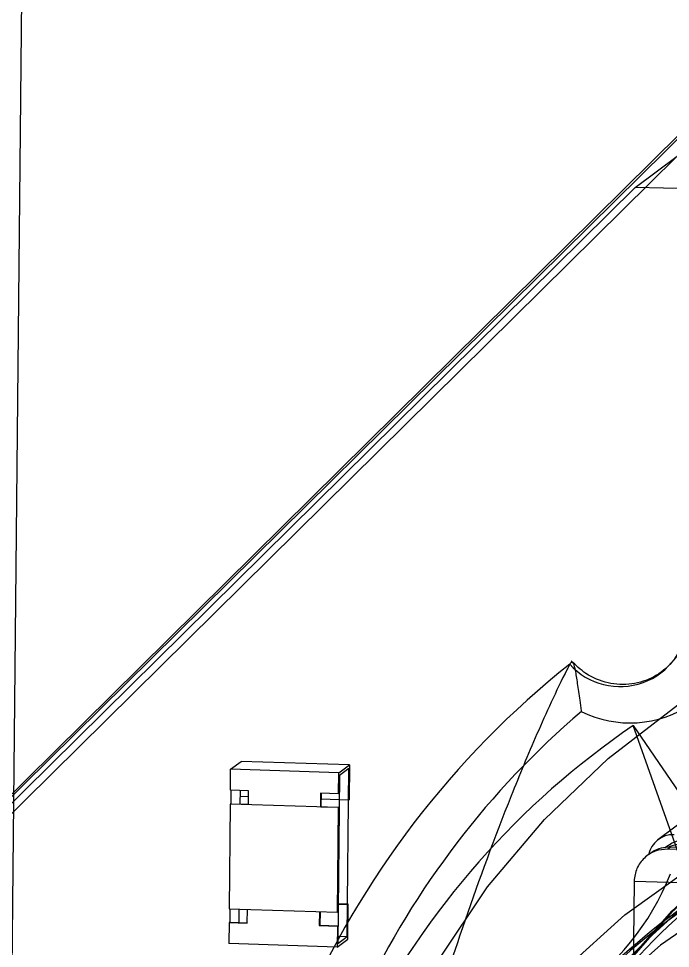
# Model space of a CAD drawing. Header units: millimetres. Extents: x -31.6 to 57.8, y -29 to 41.1.
# Drawn here: x 24.57 to 31.99, y 14.2 to 24.78 of the extents above; entities that cross this region are included whole.
import ezdxf

# ---------------------------------------------------------------- set-up
doc = ezdxf.new("R2010")
doc.units = ezdxf.units.MM

msp = doc.modelspace()

# ---------------------------------------------------------------- linework, layer by layer
at = {"color": 7, "linetype": 'Continuous', "lineweight": 25}
for p, q in [((24.662, 31.339), (24.359, 0.155)), ((32.239, 23.584), (24.068, 15.516)), ((32.102, 23.482), (23.931, 15.413)), ((24.008, 15.265), (32.064, 23.22)), ((31.583, 22.861), (32.064, 23.22)), ((31.583, 22.861), (23.527, 14.907)), ((42.996, 22.623), (31.583, 22.861)), ((32.26, 14.766), (31.563, 16.739)), ((31.563, 16.739), (32.69, 15.087)), ((26.982, 16.242), (27.103, 16.332)), ((28.334, 16.292), (27.103, 16.332)), ((26.98, 16.005), (26.982, 16.242)), ((28.214, 16.202), (26.982, 16.242)), ((28.211, 15.964), (28.214, 16.202)), ((28.214, 16.202), (28.334, 16.292)), ((28.327, 16.253), (28.219, 16.172)), ((28.309, 14.34), (28.327, 16.253)), ((28.334, 16.292), (28.33, 15.896)), ((28.219, 16.172), (28.201, 14.259)), ((27.185, 15.998), (26.98, 16.005)), ((26.986, 16.004), (26.984, 15.85)), ((27.092, 15.847), (27.093, 16.001)), ((27.184, 15.839), (27.185, 15.998)), ((32.618, 16.017), (31.844, 15.441)), ((27.184, 15.928), (27.093, 15.931)), ((28.006, 15.971), (28.004, 15.813)), ((28.211, 15.964), (28.006, 15.971)), ((28.012, 15.971), (28.01, 15.817)), ((28.324, 15.891), (28.011, 15.901)), ((28.217, 15.969), (28.211, 15.964)), ((28.33, 15.896), (28.324, 15.891)), ((26.978, 15.846), (26.967, 14.656)), ((26.984, 15.85), (26.978, 15.846)), ((28.21, 15.806), (26.978, 15.846)), ((26.984, 15.85), (27.184, 15.844)), ((28.01, 15.817), (28.004, 15.813)), ((28.01, 15.817), (28.216, 15.81)), ((28.198, 14.616), (28.21, 15.806)), ((28.216, 15.81), (28.21, 15.806)), ((31.985, 15.356), (31.956, 15.335)), ((33.088, 15.32), (31.985, 15.356)), ((31.754, 15.284), (31.719, 15.258)), ((33.06, 15.299), (31.956, 15.335)), ((31.572, 14.966), (31.47, 4.419)), ((31.572, 14.971), (44.772, 14.542)), ((32.615, 15.009), (31.927, 14.497)), ((28.318, 14.706), (28.205, 14.71)), ((28.318, 14.706), (28.312, 14.702)), ((28.315, 14.31), (28.318, 14.706)), ((26.967, 14.656), (28.198, 14.616)), ((26.973, 14.656), (26.971, 14.502)), ((27.079, 14.499), (27.08, 14.653)), ((27.17, 14.491), (27.172, 14.65)), ((27.993, 14.623), (27.991, 14.464)), ((27.999, 14.623), (27.997, 14.469)), ((28.204, 14.621), (28.198, 14.616)), ((28.312, 14.702), (28.205, 14.705)), ((26.965, 14.498), (26.963, 14.26)), ((26.971, 14.502), (26.965, 14.498)), ((26.965, 14.498), (27.17, 14.491)), ((26.971, 14.502), (27.171, 14.496)), ((27.997, 14.469), (27.991, 14.464)), ((27.991, 14.464), (28.197, 14.458)), ((27.997, 14.469), (28.203, 14.462)), ((28.197, 14.458), (28.194, 14.22)), ((28.203, 14.462), (28.197, 14.458)), ((28.194, 14.22), (28.315, 14.31)), ((28.201, 14.343), (28.309, 14.34)), ((28.201, 14.259), (28.309, 14.34)), ((28.194, 14.22), (26.963, 14.26))]:
    msp.add_line(p, q, dxfattribs=at)
at = {"color": 7, "linetype": 'Continuous', "lineweight": 25, "flags": 128}
for points in [[(29.347, 14.072), (29.906, 14.906), (30.552, 15.673), (31.276, 16.366), (32.071, 16.975), (32.928, 17.494), (33.837, 17.917), (34.788, 18.24), (35.769, 18.458), (36.771, 18.569), (37.781, 18.572), (38.788, 18.467), (39.78, 18.256), (40.747, 17.939), (41.677, 17.522), (42.561, 17.008), (43.387, 16.405), (44.147, 15.717), (44.831, 14.954), (45.433, 14.123), (45.945, 13.235), (46.362, 12.3), (46.678, 11.327), (46.891, 10.328)], [(31.404, 13.945), (32.004, 14.632), (32.682, 15.242), (33.429, 15.764), (34.234, 16.192), (35.086, 16.521), (35.972, 16.745), (36.881, 16.861), (37.8, 16.868), (38.716, 16.765), (39.615, 16.554), (40.486, 16.238), (41.316, 15.821), (42.093, 15.31), (42.807, 14.711), (43.447, 14.033)], [(31.439, 13.971), (32.039, 14.658), (32.717, 15.267), (33.463, 15.79), (34.268, 16.218), (35.12, 16.547), (36.007, 16.77), (36.916, 16.886), (37.834, 16.893), (38.75, 16.79), (39.649, 16.579), (40.52, 16.264), (41.35, 15.847), (42.127, 15.336), (42.841, 14.736), (43.482, 14.058)], [(43.384, 13.984), (42.745, 14.661), (42.032, 15.259), (41.257, 15.769), (40.428, 16.185), (39.559, 16.5), (38.662, 16.711), (37.748, 16.814), (36.831, 16.807), (35.924, 16.691), (35.039, 16.468), (34.189, 16.14), (33.386, 15.712), (32.64, 15.191), (31.964, 14.583), (31.365, 13.897)], [(30.787, 13.971), (31.466, 14.588), (32.214, 15.12), (33.02, 15.56), (33.873, 15.901), (34.763, 16.14), (35.676, 16.272), (36.6, 16.296), (37.524, 16.212), (38.434, 16.02), (39.318, 15.724), (40.164, 15.328), (40.961, 14.836), (41.698, 14.256), (42.365, 13.595)], [(41.052, 14.128), (40.307, 14.651), (39.507, 15.082), (38.663, 15.413), (37.788, 15.64), (36.895, 15.76), (35.996, 15.771), (35.105, 15.673), (34.235, 15.467), (33.398, 15.156), (32.606, 14.746), (31.872, 14.241), (31.205, 13.649)]]:
    msp.add_lwpolyline(points, dxfattribs=at)
at = {"color": 7, "linetype": 'Continuous', "lineweight": 25}
for centre, radius, start, end in [((31.527, 18.009), 1.239, 243.3745, 4.9731), ((31.412, 17.952), 0.769, 221.9555, 358.0774), ((37.252, 9.371), 10.305, 128.4752, 156.6918), ((37.364, 9.432), 9.831, 130.553, 154.614), ((36.811, 9.017), 9.337, 124.1964, 153.0284), ((32.017, 15.21), 0.288, 88.0097, 167.9931), ((32.268, 14.886), 0.577, 88.0166, 126.6358), ((31.972, 14.991), 0.365, 91.249, 126.6526), ((32.182, 14.818), 0.581, 88.0886, 112.1221), ((31.973, 14.984), 0.372, 88.1365, 91.3468), ((36.915, 9.242), 7.193, 123.3086, 153.0153), ((29.196, 16.162), 3.003, 270.0556, 338.2919), ((36.861, 8.948), 7.421, 124.1964, 153.0284), ((31.951, 14.962), 0.379, 178.6191, 179.4438), ((36.431, 8.628), 7.421, 124.1964, 153.0284), ((36.227, 8.73), 7.193, 123.3086, 153.0153)]:
    msp.add_arc(centre, radius, start, end, dxfattribs=at)
for points, knots in [([(32.177, 17.927), (32.168, 17.845), (32.149, 17.673), (32.011, 17.449), (31.806, 17.282), (31.548, 17.197), (31.275, 17.211), (31.031, 17.309), (30.91, 17.425), (30.857, 17.476)], [0, 0, 0, 0, 0.135807, 0.28325, 0.4326, 0.583245, 0.733198, 0.881397, 1, 1, 1, 1]), ([(30.84, 17.439), (30.848, 17.45), (30.864, 17.472), (30.884, 17.447), (30.904, 17.367), (30.926, 17.222), (30.95, 17.057), (30.966, 16.946), (30.972, 16.903), (30.972, 16.901)], [0, 0, 0, 0, 0.133109, 0.266088, 0.433037, 0.647552, 0.865332, 0.995171, 1, 1, 1, 1]), ([(30.84, 17.439), (30.83, 17.419), (30.691, 17.145), (30.46, 16.639), (30.064, 15.682), (29.636, 14.517), (29.345, 13.612), (29.199, 13.159)], [0, 0, 0, 0, 0.012219, 0.171555, 0.331071, 0.665452, 1, 1, 1, 1]), ([(31.956, 15.335), (31.907, 15.331), (31.809, 15.322), (31.684, 15.239), (31.593, 15.118), (31.579, 15.02), (31.572, 14.971)], [0, 0, 0, 0, 0.249767, 0.500009, 0.749693, 1, 1, 1, 1])]:
    msp.add_open_spline(points, degree=3, knots=knots, dxfattribs=at)
msp.add_open_spline([(31.383, 12.038), (31.525, 12.292), (31.808, 12.799), (32.356, 13.476), (32.98, 14.084), (33.458, 14.411), (33.696, 14.574)], degree=3, dxfattribs=at)

doc.saveas('drawing.dxf')
